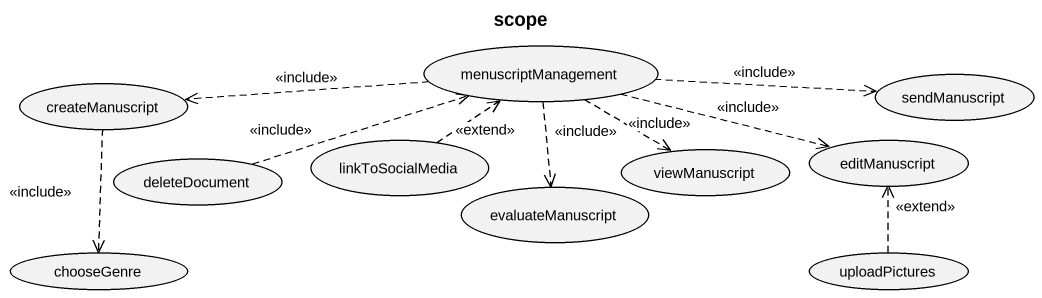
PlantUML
@startuml
title scope
usecase createManuscript
usecase menuscriptManagement
usecase sendManuscript
usecase linkToSocialMedia
usecase viewManuscript
usecase editManuscript
usecase deleteDocument
usecase evaluateManuscript
usecase chooseGenre
usecase uploadPictures
createManuscript ..> chooseGenre : <<include>>
menuscriptManagement .left.> createManuscript : <<include>>
menuscriptManagement .right.> sendManuscript : <<include>>
menuscriptManagement ..> viewManuscript : <<include>>
menuscriptManagement .right.> editManuscript : <<include>>
menuscriptManagement ..> evaluateManuscript : <<include>>
linkToSocialMedia .up.> menuscriptManagement : <<extend>>
deleteDocument .right.> menuscriptManagement : <<include>>
uploadPictures .up.> editManuscript : <<extend>>
@enduml
